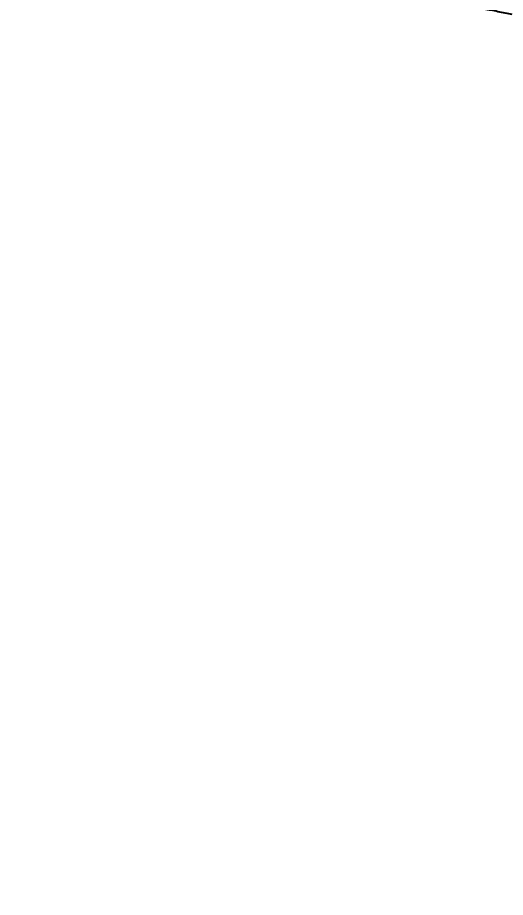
# Model space of a CAD drawing. Header units: millimetres. Extents: x -187744 to 2148, y -49419 to 6550.
# Drawn here: x -7095.9 to -6831.7, y -13498.3 to -13021.8 of the extents above; entities that cross this region are included whole.
import ezdxf

# ---------------------------------------------------------------- set-up
doc = ezdxf.new("R2010")
doc.units = ezdxf.units.MM
doc.header["$LTSCALE"] = 1000
doc.header["$MEASUREMENT"] = 0
doc.set_wipeout_variables(frame=1)
doc.linetypes.add('DASH', pattern=[0.35, 0.25, -0.1])
doc.layers.get('Defpoints').update_dxf_attribs({"color": 136})
for name, color, linetype in [('BS-FURN', 250, 'DASH'), ('FC-DIM-1', 50, 'Continuous'), ('FC-FLOOR', 138, 'Continuous'), ('FF-FURN', 51, 'Continuous'), ('RC-DIM-2', 50, 'Continuous'), ('RC-LIGHT', 2, 'Continuous')]:
    doc.layers.add(name, color=color, linetype=linetype)
doc.styles.add('H-DIM', font='archs.shx', dxfattribs={"width": 0.7})
doc.dimstyles.new('H_DIM_1', dxfattribs={"dimscale": 0, "dimtxt": 2.5, "dimasz": 0.8, "dimexe": 2, "dimexo": 1.5, "dimgap": 0.6, "dimtad": 1, "dimdec": 0, "dimzin": 12, "dimdsep": 46, "dimtxsty": 'H-DIM', "dimblk": 'ARCHTICK', "dimcen": 0.125, "dimclrd": 44, "dimclre": 44, "dimclrt": 50, "dimadec": 0, "dimazin": 0, "dimtfac": 1, "dimtdec": 0, "dimtix": 1, "dimtmove": 2, "dimatfit": 3, "dimldrblk": 'ARCHTICK', "dimfxl": 1, "dimtvp": 1, "dimtolj": 1, "dimtzin": 0, "dimarcsym": 0})

# ---------------------------------------------------------------- blocks, each defined once
blk = doc.blocks.new('fdgfdsgf')
blk.add_wipeout([(90771.3, 14802.8), (90736.93, 14802.73), (90668.6, 14799.2), (90610.8, 14792.5), (90554.5, 14782.5), (90500.1, 14769.4), (90473.8, 14761.7), (90399.2, 14734.1), (90376, 14723.5), (90332.3, 14700.5), (90312, 14688), (90283.75, 14668.25), (90257.7, 14647.4), (90234.7, 14625.45), (90220.8, 14610.3), (90191.7, 14570.9), (90178.5, 14546.3), (90168.1, 14521.3), (90161.3, 14495.8), (90156.95, 14461.6), (90161.3, 14410.15), (90168.1, 14384.7), (90178.5, 14359.65), (90187.05, 14343.25), (90202.3, 14319.1), (90214.2, 14303.3), (90220.8, 14295.65), (90234.7, 14280.55), (90249.85, 14265.8), (90283.75, 14237.75), (90332.3, 14205.5), (90364.85, 14188.05), (90387.6, 14177.15), (90423.3, 14162), (90473.8, 14144.3), (90513.55, 14133.1), (90568.45, 14120.8), (90625.15, 14111.6), (90683.2, 14105.75), (90712.5, 14104.05), (90756.6, 14103), (90786, 14103.4), (90830, 14105.75), (90873.6, 14109.7), (90916.6, 14115.8), (90958.7, 14123.5), (90999.65, 14133.1), (91052.25, 14148.55), (91089.9, 14162), (91125.6, 14177.15), (91154.94, 14191.39), (91180.9, 14205.5), (91210.8, 14224.45), (91238.5, 14244.5), (91255.5, 14258.5), (91278.45, 14280.55), (91299, 14303.3), (91310.9, 14319.1), (91330.8, 14351.4), (91347.6, 14393.15), (91355.9, 14435.8), (91355.9, 14470.2), (91345.1, 14521.3), (91326.15, 14562.75), (91310.9, 14586.9), (91285.7, 14618), (91238.5, 14661.5), (91210.8, 14681.5), (91180.17, 14700.9), (91125.6, 14728.8), (91065.1, 14753.2), (91013.1, 14769.4), (90916.6, 14790.2), (90859.1, 14797.75), (90805.18, 14801.75), (90756.6, 14803)])
blk.add_polyline3d([(90697.8, 14104.7, 0), (90727.2, 14103.4, 0), (90756.6, 14103, 0), (90786, 14103.4, 0), (90815.4, 14104.7, 0), (90844.6, 14106.8, 0), (90873.6, 14109.7, 0), (90902.4, 14113.5, 0), (90930.8, 14118.1, 0), (90958.7, 14123.5, 0), (90986.2, 14129.6, 0)])
at = {"color": 57}
blk.add_polyline3d([(90708.4, 14134.2, 0), (90709.4, 14134.1, 0), (90710.4, 14134.1, 0), (90711.4, 14134, 0), (90712.5, 14134, 0), (90713.5, 14133.9, 0), (90714.5, 14133.9, 0), (90715.5, 14133.8, 0), (90716.5, 14133.8, 0), (90717.6, 14133.8, 0), (90718.6, 14133.7, 0), (90719.6, 14133.7, 0), (90720.6, 14133.6, 0), (90721.6, 14133.6, 0), (90722.7, 14133.6, 0), (90723.7, 14133.5, 0), (90724.7, 14133.5, 0), (90725.7, 14133.5, 0), (90726.7, 14133.4, 0), (90727.8, 14133.4, 0), (90728.8, 14133.4, 0), (90729.8, 14133.4, 0), (90730.8, 14133.3, 0), (90731.8, 14133.3, 0), (90732.9, 14133.3, 0), (90733.9, 14133.3, 0), (90734.9, 14133.2, 0), (90735.9, 14133.2, 0), (90736.9, 14133.2, 0), (90738, 14133.2, 0), (90739, 14133.1, 0), (90740, 14133.1, 0), (90741, 14133.1, 0), (90742, 14133.1, 0), (90743.1, 14133.1, 0), (90744.1, 14133.1, 0), (90745.1, 14133.1, 0), (90746.1, 14133, 0), (90747.1, 14133, 0), (90748.2, 14133, 0), (90749.2, 14133, 0), (90750.2, 14133, 0), (90751.2, 14133, 0), (90752.3, 14133, 0), (90753.3, 14133, 0), (90754.3, 14133, 0), (90755.3, 14133, 0), (90756.3, 14133, 0), (90757.4, 14133, 0), (90758.4, 14133, 0), (90759.4, 14133, 0), (90760.4, 14133, 0), (90761.4, 14133, 0), (90762.5, 14133, 0), (90763.5, 14133, 0), (90764.5, 14133, 0), (90765.5, 14133, 0), (90766.6, 14133, 0), (90767.6, 14133.1, 0), (90768.6, 14133.1, 0), (90769.6, 14133.1, 0), (90770.6, 14133.1, 0), (90771.7, 14133.1, 0), (90772.7, 14133.1, 0), (90773.7, 14133.1, 0), (90774.7, 14133.2, 0), (90775.7, 14133.2, 0), (90776.8, 14133.2, 0), (90777.8, 14133.2, 0), (90778.8, 14133.2, 0), (90779.8, 14133.3, 0), (90780.8, 14133.3, 0), (90781.9, 14133.3, 0), (90782.9, 14133.3, 0), (90783.9, 14133.4, 0), (90784.9, 14133.4, 0), (90785.9, 14133.4, 0), (90787, 14133.5, 0), (90788, 14133.5, 0), (90789, 14133.5, 0), (90790, 14133.6, 0), (90791, 14133.6, 0), (90792.1, 14133.6, 0), (90793.1, 14133.7, 0), (90794.1, 14133.7, 0), (90795.1, 14133.7, 0), (90796.1, 14133.8, 0), (90797.2, 14133.8, 0), (90798.2, 14133.9, 0), (90799.2, 14133.9, 0), (90800.2, 14133.9, 0), (90801.2, 14134, 0), (90802.3, 14134, 0), (90803.3, 14134.1, 0), (90804.3, 14134.1, 0), (90805.3, 14134.2, 0), (90806.3, 14134.2, 0), (90807.3, 14134.3, 0), (90808.4, 14134.3, 0), (90809.4, 14134.4, 0), (90810.4, 14134.4, 0), (90811.4, 14134.5, 0), (90812.4, 14134.6, 0), (90813.4, 14134.6, 0), (90814.5, 14134.7, 0), (90815.5, 14134.7, 0), (90816.5, 14134.8, 0), (90817.5, 14134.9, 0), (90818.5, 14134.9, 0), (90819.5, 14135, 0), (90820.6, 14135, 0), (90821.6, 14135.1, 0), (90822.6, 14135.2, 0), (90823.6, 14135.2, 0), (90824.6, 14135.3, 0), (90825.6, 14135.4, 0), (90826.6, 14135.5, 0), (90827.7, 14135.5, 0), (90828.7, 14135.6, 0), (90829.7, 14135.7, 0), (90830.7, 14135.8, 0), (90831.7, 14135.8, 0), (90832.7, 14135.9, 0), (90833.7, 14136, 0), (90834.7, 14136.1, 0), (90835.8, 14136.1, 0), (90836.8, 14136.2, 0), (90837.8, 14136.3, 0), (90838.8, 14136.4, 0), (90839.8, 14136.5, 0), (90840.8, 14136.6, 0), (90841.8, 14136.6, 0), (90842.8, 14136.7, 0), (90843.8, 14136.8, 0), (90844.8, 14136.9, 0), (90845.9, 14137, 0), (90846.9, 14137.1, 0), (90847.9, 14137.2, 0), (90848.9, 14137.3, 0), (90849.9, 14137.4, 0), (90850.9, 14137.5, 0), (90851.9, 14137.6, 0), (90852.9, 14137.7, 0), (90853.9, 14137.8, 0), (90854.9, 14137.9, 0), (90855.9, 14138, 0), (90856.9, 14138.1, 0), (90857.9, 14138.2, 0), (90858.9, 14138.3, 0), (90859.9, 14138.4, 0), (90861, 14138.5, 0), (90862, 14138.6, 0), (90863, 14138.7, 0), (90864, 14138.8, 0), (90865, 14138.9, 0), (90866, 14139, 0), (90867, 14139.1, 0), (90868, 14139.3, 0), (90869, 14139.4, 0), (90870, 14139.5, 0), (90871, 14139.6, 0), (90872, 14139.7, 0), (90873, 14139.8, 0), (90874, 14140, 0), (90875, 14140.1, 0), (90876, 14140.2, 0), (90877, 14140.3, 0), (90878, 14140.5, 0), (90879, 14140.6, 0), (90880, 14140.7, 0), (90881, 14140.8, 0), (90882, 14141, 0), (90882.9, 14141.1, 0), (90883.9, 14141.2, 0), (90884.9, 14141.3, 0), (90885.9, 14141.5, 0), (90886.9, 14141.6, 0), (90887.9, 14141.7, 0), (90888.9, 14141.9, 0), (90889.9, 14142, 0), (90890.9, 14142.1, 0), (90891.9, 14142.3, 0), (90892.9, 14142.4, 0), (90893.9, 14142.6, 0), (90894.9, 14142.7, 0), (90895.9, 14142.8, 0), (90896.8, 14143, 0), (90897.8, 14143.1, 0), (90898.8, 14143.3, 0), (90899.8, 14143.4, 0), (90900.8, 14143.6, 0), (90901.8, 14143.7, 0), (90902.8, 14143.9, 0), (90903.8, 14144, 0), (90904.7, 14144.2, 0), (90905.7, 14144.3, 0), (90906.7, 14144.5, 0), (90907.7, 14144.6, 0), (90908.7, 14144.8, 0), (90909.7, 14144.9, 0), (90910.7, 14145.1, 0), (90911.6, 14145.3, 0), (90912.6, 14145.4, 0), (90913.6, 14145.6, 0), (90914.6, 14145.7, 0), (90915.6, 14145.9, 0), (90916.5, 14146.1, 0), (90917.5, 14146.2, 0), (90918.5, 14146.4, 0), (90919.5, 14146.6, 0), (90920.5, 14146.7, 0), (90921.4, 14146.9, 0), (90922.4, 14147.1, 0), (90923.4, 14147.2, 0), (90924.4, 14147.4, 0), (90925.3, 14147.6, 0), (90926.3, 14147.7, 0), (90927.3, 14147.9, 0), (90928.3, 14148.1, 0), (90929.2, 14148.3, 0), (90930.2, 14148.4, 0), (90931.2, 14148.6, 0), (90932.2, 14148.8, 0), (90933.1, 14149, 0), (90934.1, 14149.2, 0), (90935.1, 14149.3, 0), (90936, 14149.5, 0), (90937, 14149.7, 0), (90938, 14149.9, 0), (90938.9, 14150.1, 0), (90939.9, 14150.3, 0), (90940.9, 14150.5, 0), (90941.8, 14150.6, 0), (90942.8, 14150.8, 0), (90943.8, 14151, 0), (90944.7, 14151.2, 0), (90945.7, 14151.4, 0), (90946.7, 14151.6, 0), (90947.6, 14151.8, 0), (90948.6, 14152, 0), (90949.5, 14152.2, 0), (90950.5, 14152.4, 0), (90951.5, 14152.6, 0), (90952.4, 14152.8, 0), (90953.4, 14153, 0), (90954.3, 14153.2, 0), (90955.3, 14153.4, 0), (90956.2, 14153.6, 0), (90957.2, 14153.8, 0), (90958.2, 14154, 0), (90959.1, 14154.2, 0), (90960.1, 14154.4, 0), (90961, 14154.6, 0), (90962, 14154.8, 0), (90962.9, 14155, 0), (90963.9, 14155.2, 0), (90964.8, 14155.5, 0), (90965.8, 14155.7, 0), (90966.7, 14155.9, 0), (90967.7, 14156.1, 0), (90968.6, 14156.3, 0), (90969.6, 14156.5, 0), (90970.5, 14156.8, 0), (90971.4, 14157, 0), (90972.4, 14157.2, 0)], dxfattribs=at)
blk = doc.blocks.new('A$C640C06CE')
at = {"color": 1, "linetype": 'Continuous'}
for p, q in [((0, -78.26), (0, -457.97)), ((0, -457.97), (0, -78.26)), ((0, -534.3), (0, -610.63)), ((0, -610.63), (0, -534.3))]:
    blk.add_line(p, q, dxfattribs=at)
at = {"color": 1, "linetype": 'Continuous', "extrusion": (0, 0, -1)}
blk.add_ellipse((0, 0), major_axis=(-357.74, 0), ratio=1, start_param=4.030214, end_param=5.394564, dxfattribs=at)
blk = doc.blocks.new('_ArchTick')
at = {"color": 0, "linetype": 'ByBlock', "const_width": 0.4}
blk.add_lwpolyline([(-0.5, -0.5), (0.5, 0.5)], dxfattribs=at)
blk = doc.blocks.new('*D118')
at = {"layer": 'Defpoints', "color": 0, "linetype": 'ByBlock', "transparency": 16777216}
for p in [(-8300.36, -13084.81), (-8300.36, -13411.46), (-6640.36, -13411.46)]:
    blk.add_point(p, dxfattribs=at)
at = {"layer": 'RC-DIM-2', "color": 44, "linetype": 'ByBlock', "lineweight": -2, "transparency": 16777216}
for p, q in [((-8300.36, -13336.46), (-8300.36, -12984.81)), ((-6640.36, -13336.46), (-6640.36, -12984.81)), ((-6640.36, -13084.81), (-8300.36, -13084.81))]:
    blk.add_line(p, q, dxfattribs=at)
at = {"layer": 'RC-DIM-2', "color": 44, "linetype": 'ByBlock', "lineweight": -2, "transparency": 16777216, "xscale": 40.00000000000002, "yscale": 40.00000000000002, "zscale": 40.00000000000002, "rotation": 180}
blk.add_blockref('_ArchTick', (-8300.36, -13084.81), dxfattribs=at)
at = {"layer": 'RC-DIM-2', "color": 44, "linetype": 'ByBlock', "lineweight": -2, "transparency": 16777216, "xscale": 40.00000000000002, "yscale": 40.00000000000002, "zscale": 40.00000000000002}
blk.add_blockref('_ArchTick', (-6640.36, -13084.81), dxfattribs=at)
at = {"layer": 'RC-DIM-2', "color": 50, "linetype": 'ByBlock', "transparency": 16777216, "insert": (-7470.36, -13017.31), "char_height": 75, "attachment_point": 5, "style": 'H-DIM'}
blk.add_mtext('\\A1;1660', dxfattribs=at)
blk = doc.blocks.new('*D351')
at = {"layer": 'Defpoints', "color": 0, "transparency": 16777216}
for p in [(-7315.36, -13248.82), (-7315.36, -13411.46), (-6715.36, -13411.46)]:
    blk.add_point(p, dxfattribs=at)
at = {"layer": 'FC-DIM-1', "color": 44, "lineweight": -2, "transparency": 16777216}
for p, q in [((-7315.36, -13336.46), (-7315.36, -13148.82)), ((-6715.36, -13336.46), (-6715.36, -13148.82)), ((-6715.36, -13248.82), (-7315.36, -13248.82))]:
    blk.add_line(p, q, dxfattribs=at)
at = {"layer": 'FC-DIM-1', "color": 44, "lineweight": -2, "transparency": 16777216, "xscale": 40.00000000000002, "yscale": 40.00000000000002, "zscale": 40.00000000000002, "rotation": 180}
blk.add_blockref('_ArchTick', (-7315.36, -13248.82), dxfattribs=at)
at = {"layer": 'FC-DIM-1', "color": 44, "lineweight": -2, "transparency": 16777216, "xscale": 40.00000000000002, "yscale": 40.00000000000002, "zscale": 40.00000000000002}
blk.add_blockref('_ArchTick', (-6715.36, -13248.82), dxfattribs=at)
at = {"layer": 'FC-DIM-1', "color": 50, "transparency": 16777216, "insert": (-7015.36, -13168.82), "char_height": 100, "attachment_point": 5, "style": 'H-DIM'}
blk.add_mtext('\\A1;600', dxfattribs=at)
blk = doc.blocks.new('A$C5A535B59')
at = {"layer": 'BS-FURN', "ltscale": 0.5}
blk.add_polyline3d([(1721.81, 1839.46, 0), (1722.82, 1839.28, 0), (1723.72, 1839.1, 0), (1724.63, 1838.82, 0), (1725.63, 1838.65, 0), (1726.54, 1838.47, 0), (1727.44, 1838.19, 0), (1728.45, 1838.01, 0), (1729.35, 1837.84, 0), (1730.26, 1837.56, 0), (1731.27, 1837.38, 0), (1732.17, 1837.2, 0), (1733.08, 1836.93, 0), (1734.08, 1836.75, 0), (1734.99, 1836.47, 0), (1735.89, 1836.29, 0), (1736.8, 1836.12, 0), (1737.8, 1835.84, 0), (1738.71, 1835.66, 0), (1739.62, 1835.38, 0), (1740.52, 1835.21, 0), (1741.53, 1834.93, 0), (1742.43, 1834.75, 0), (1743.34, 1834.47, 0), (1744.24, 1834.3, 0), (1745.15, 1834.02, 0), (1746.15, 1833.84, 0), (1747.06, 1833.56, 0), (1747.97, 1833.38, 0), (1748.87, 1833.11, 0), (1749.78, 1832.93, 0), (1750.68, 1832.65, 0), (1751.69, 1832.47, 0), (1752.6, 1832.2, 0), (1753.5, 1831.92, 0), (1754.41, 1831.74, 0), (1755.32, 1831.46, 0), (1756.22, 1831.28, 0), (1757.13, 1831.01, 0), (1758.03, 1830.73, 0), (1758.94, 1830.55, 0), (1759.95, 1830.27, 0), (1760.85, 1829.99, 0), (1761.76, 1829.82, 0), (1762.66, 1829.54, 0), (1763.57, 1829.26, 0), (1764.48, 1829.08, 0), (1765.38, 1828.8, 0), (1766.29, 1828.53, 0), (1767.2, 1828.25, 0), (1768.1, 1828.07, 0), (1769.01, 1827.79, 0), (1769.91, 1827.51, 0), (1770.82, 1827.23, 0), (1771.73, 1827.06, 0), (1772.53, 1826.78, 0), (1773.44, 1826.5, 0), (1774.35, 1826.22, 0), (1775.25, 1825.94, 0), (1776.16, 1825.76, 0), (1777.07, 1825.48, 0), (1777.97, 1825.21, 0), (1778.88, 1824.93, 0), (1779.79, 1824.65, 0), (1780.69, 1824.37, 0), (1781.5, 1824.19, 0), (1782.41, 1823.91, 0), (1783.31, 1823.64, 0), (1784.22, 1823.36, 0), (1785.13, 1823.08, 0), (1786.03, 1822.8, 0), (1786.84, 1822.52, 0), (1787.75, 1822.24, 0), (1788.65, 1821.96, 0), (1789.56, 1821.69, 0), (1790.37, 1821.4, 0), (1791.28, 1821.13, 0), (1792.18, 1820.85, 0), (1793.09, 1820.57, 0), (1793.9, 1820.29, 0), (1794.8, 1820.01, 0), (1795.71, 1819.73, 0), (1796.52, 1819.45, 0), (1797.42, 1819.17, 0), (1798.33, 1818.9, 0), (1799.14, 1818.62, 0), (1800.04, 1818.34, 0), (1800.95, 1818.06, 0), (1801.76, 1817.78, 0), (1802.67, 1817.5, 0), (1803.57, 1817.22, 0), (1804.38, 1816.94, 0), (1805.29, 1816.66, 0), (1806.09, 1816.38, 0), (1807, 1816.1, 0), (1807.91, 1815.73, 0), (1808.72, 1815.45, 0), (1809.62, 1815.17, 0), (1810.43, 1814.89, 0), (1811.34, 1814.61, 0), (1812.15, 1814.33, 0), (1813.05, 1813.95, 0), (1813.86, 1813.67, 0), (1814.77, 1813.39, 0), (1815.58, 1813.11, 0), (1816.48, 1812.83, 0), (1817.29, 1812.45, 0), (1818.1, 1812.17, 0), (1819.01, 1811.89, 0), (1819.81, 1811.61, 0), (1820.72, 1811.23, 0), (1821.53, 1810.95, 0), (1822.34, 1810.67, 0), (1823.24, 1810.4, 0), (1824.05, 1810.01, 0), (1824.96, 1809.74, 0), (1825.77, 1809.46, 0), (1826.58, 1809.08, 0), (1827.48, 1808.8, 0), (1828.29, 1808.52, 0), (1829.1, 1808.14, 0)], dxfattribs=at)

msp = doc.modelspace()

# ---------------------------------------------------------------- block references
at = {"layer": 'BS-FURN'}
msp.add_blockref('A$C5A535B59', (-8660.51, -14861.11), dxfattribs=at)

# ---------------------------------------------------------------- next in the draw order: block references
at = {"layer": 'FF-FURN', "extrusion": (-1.31272e-23, 6.67052e-16, -1), "zscale": -1, "rotation": 178.6167517660417}
msp.add_blockref('fdgfdsgf', (98119.19, -1162.79, 0), dxfattribs=at)

# ---------------------------------------------------------------- next in the draw order: linework, layer by layer
at = {"layer": 'FC-FLOOR'}
msp.add_line((-8940.36, -13411.46, 0), (-3290.36, -13411.46, 0), dxfattribs=at)

# ---------------------------------------------------------------- next in the draw order: block references
at = {"layer": 'RC-LIGHT', "color": 251, "xscale": -0.7188479999999999, "yscale": 0.7188479999999999, "zscale": 0.7188479999999994, "rotation": 270.0000562116062}
msp.add_blockref('A$C640C06CE', (-6640.36, -13461.46), dxfattribs=at)

# ---------------------------------------------------------------- next in the draw order: dimensions: what is measured, and where the dimension line sits
at = {"layer": 'FC-DIM-1'}
dim = msp.add_linear_dim(base=(-7315.36, -13248.82), p1=(-6715.36, -13411.46), p2=(-7315.36, -13411.46), dimstyle='H_DIM_1', override={"dimscale": 50, "dimtxt": 2}, dxfattribs=at)
dim.commit()
dim.dimension.update_dxf_attribs({"geometry": '*D351', "text_midpoint": (-7015.36, -13168.82)})
at = {"layer": 'RC-DIM-2', "linetype": 'ByBlock'}
dim = msp.add_linear_dim(base=(-8300.36, -13084.81), p1=(-6640.36, -13411.46), p2=(-8300.36, -13411.46), dimstyle='H_DIM_1', override={"dimscale": 50, "dimtxt": 1.5}, dxfattribs=at)
dim.commit()
dim.dimension.update_dxf_attribs({"geometry": '*D118', "text_midpoint": (-7470.36, -13017.31)})

# ---------------------------------------------------------------- next in the draw order: block references
at = {"layer": 'FF-FURN', "xscale": -1, "rotation": 181.3832482339583}
msp.add_blockref('fdgfdsgf', (-98115.83, -1063.02, 0), dxfattribs=at)

doc.saveas('drawing.dxf')
